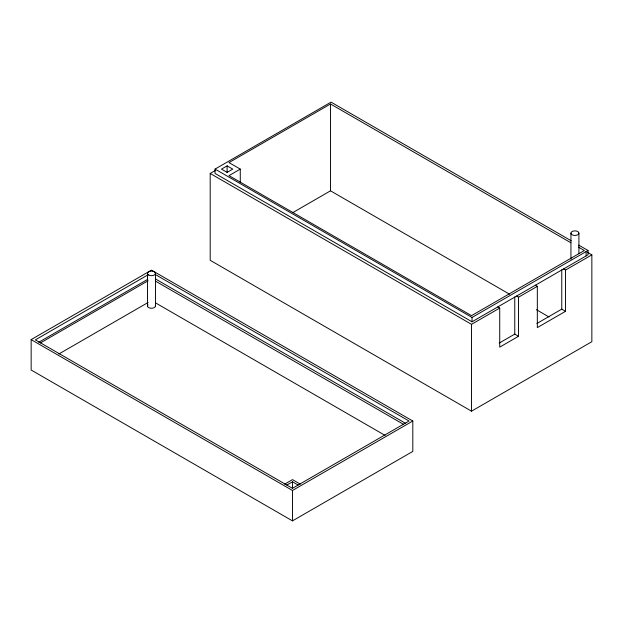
<?xml version="1.0" encoding="UTF-8"?>
<svg xmlns="http://www.w3.org/2000/svg" width="623" height="623" viewBox="0 0 623 623"><rect width="100%" height="100%" fill="white"/><g stroke="black" fill="none" stroke-linecap="round" stroke-linejoin="round"><path stroke-width="0.93" d="M578.751 245.135L588.019 250.485L588.019 254.823L472.024 321.795L215.052 173.435L215.052 169.09L331.047 102.125L571.166 240.751M587.637 252.432L591.85 254.869L591.85 341.708L471.525 411.172L210.192 260.297L210.192 173.459L215.239 170.546M570.886 242.76L330.517 103.986L228.991 162.603L240.276 169.113L240.276 182.625M227.115 165.858L221.476 169.113L227.115 172.369L232.753 169.113L227.115 165.858L227.115 172.61M240.276 169.113L228.991 175.631L471.525 315.651L584.327 250.524L578.448 247.129M31.15 339.605L151.475 270.133L412.808 421.016L412.808 451.41L292.483 520.875L31.15 370L31.15 339.605L292.483 490.48L412.808 421.016M147.737 274.992L35.363 339.87L292.483 488.315L409.046 421.016L155.306 274.517M38.719 342.276L147.737 279.33M40.355 342.977L148.11 280.763M292.763 212.622L330.517 190.825L509.528 294.181M58.873 353.989L148.11 302.474M215.052 169.09L472.024 317.45L588.019 250.485M210.192 173.459L471.525 324.334L499.724 308.058L499.724 347.128L518.523 336.28L518.523 297.202L537.33 286.346L537.33 327.597L565.528 311.313L565.528 270.063L591.85 254.869M499.233 343.071L514.769 334.107L518.523 336.28M536.886 323.508L561.767 309.14L565.528 311.313M284.649 484.149L292.483 479.624L300.317 484.149M286.845 485.052L292.483 481.797L298.121 485.052M563.574 268.934L565.528 270.063M535.375 285.217L537.33 286.346M516.576 296.073L518.523 297.202M536.426 309.709L549.034 316.982M497.769 306.929L499.724 308.058M155.306 278.855L405.674 423.406M155.68 281.246L403.603 424.388M155.68 302.957L385.115 435.422M586.134 251.567L586.134 255.913M578.915 233.158A3.987 2.305 0 0 1 572.934 235.151A3.987 2.305 0 0 1 572.934 231.164A3.987 2.305 0 0 1 578.915 233.158L578.915 253.421M570.941 233.158L570.941 259.207M561.767 269.814L561.767 309.14M514.769 296.937L514.769 334.107M472.024 317.45L472.024 321.795M471.525 324.334L471.525 411.172M330.517 103.986L330.517 190.825M292.483 481.797L292.483 488.409M292.483 490.48L292.483 520.875M155.462 273.388L155.462 305.955M147.487 273.388L147.487 305.955M155.329 305.356A3.987 2.305 0 0 1 150.953 308.237A3.987 2.305 0 0 1 148.025 304.803M148.656 275.016A3.987 2.305 0 0 0 155.329 273.988A3.987 2.305 0 0 0 150.447 271.169A3.987 2.305 0 0 0 148.656 275.016"/></g></svg>
